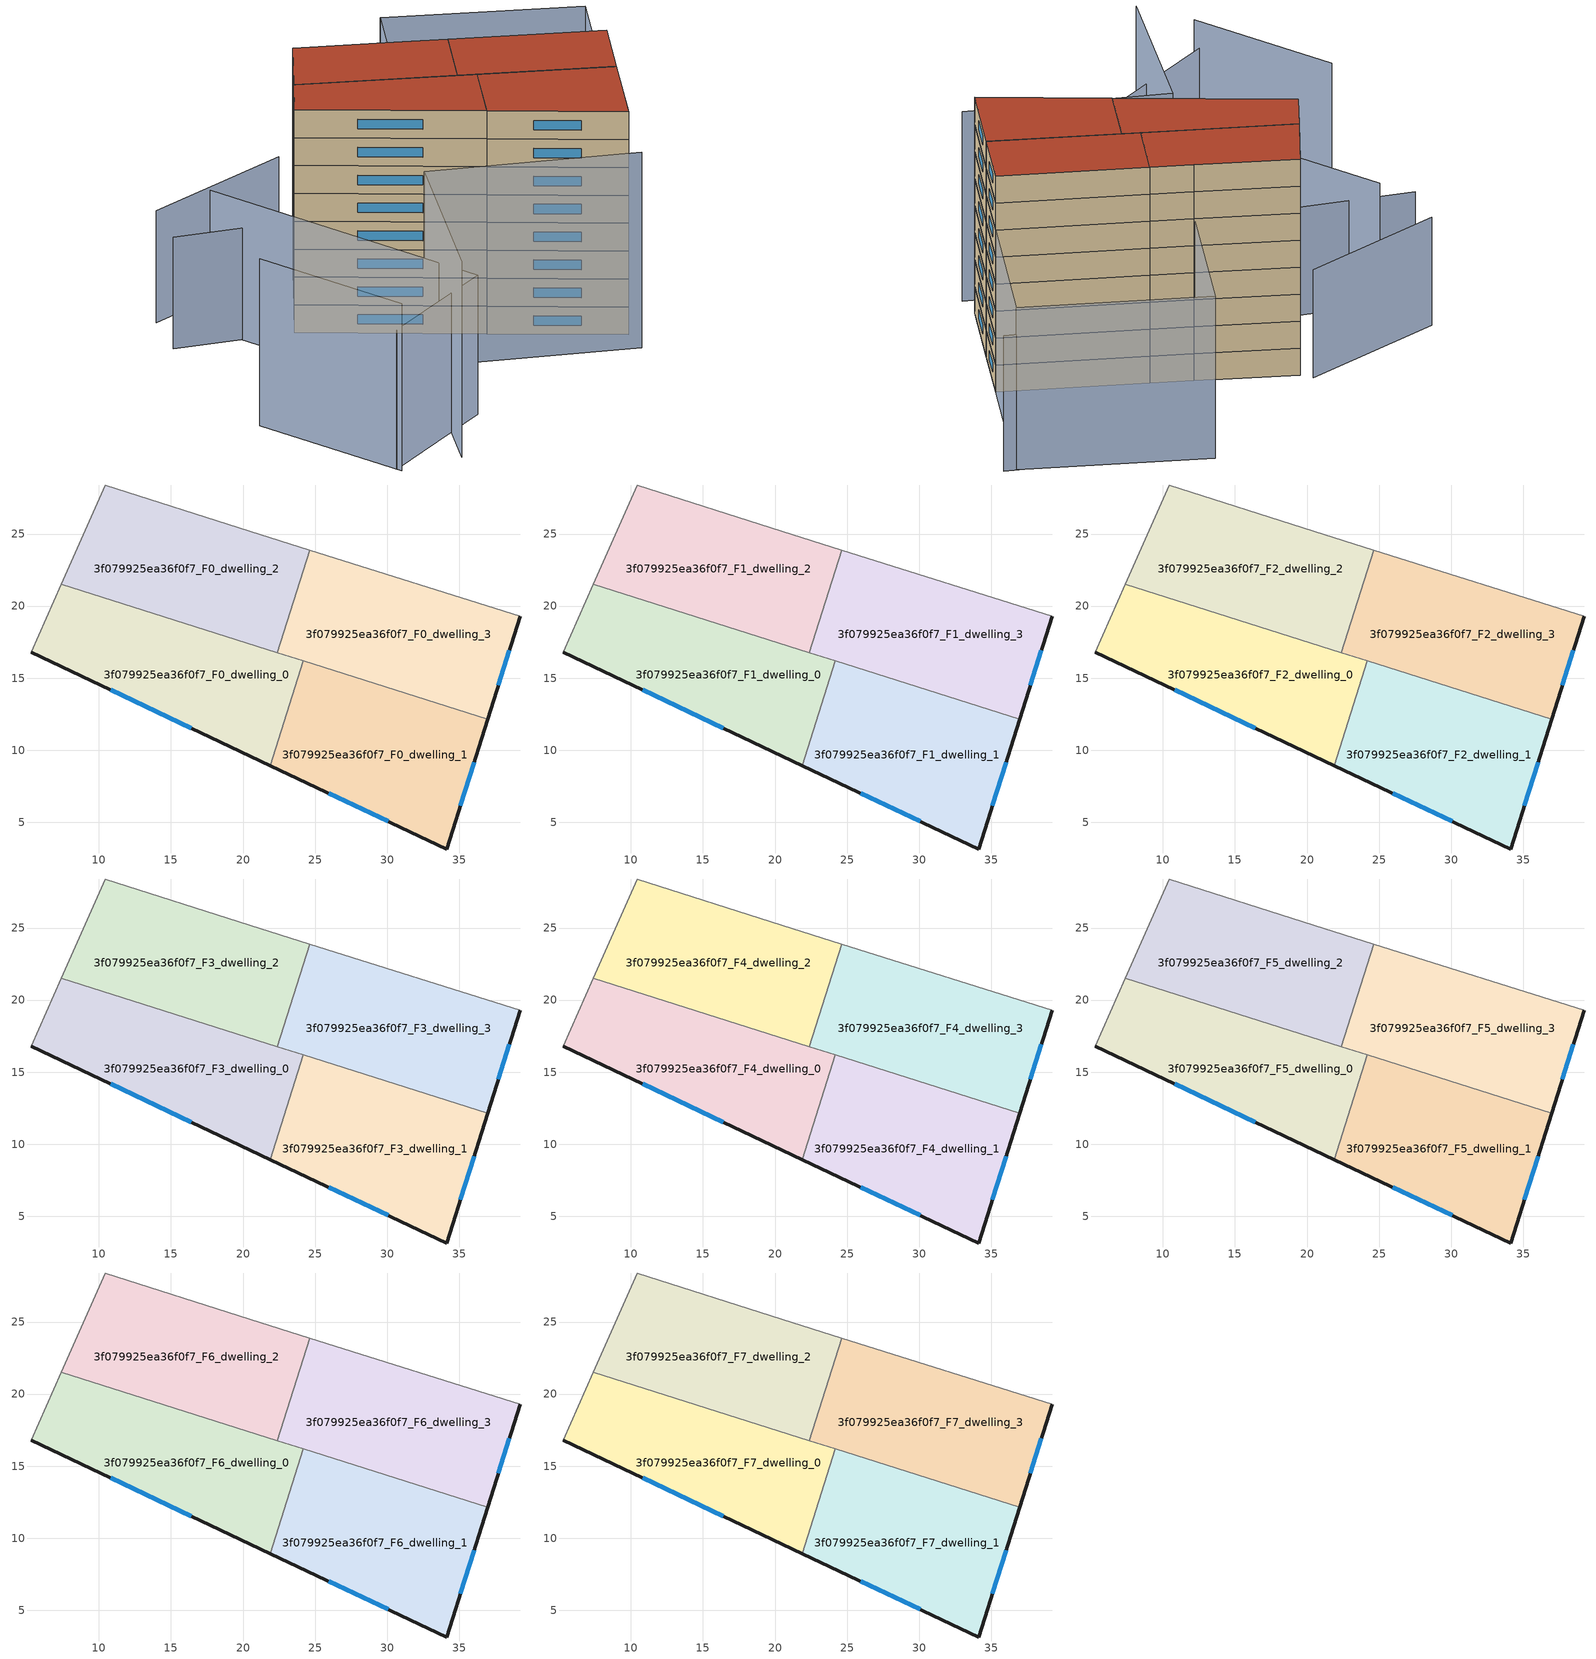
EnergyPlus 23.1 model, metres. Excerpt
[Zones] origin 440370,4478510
3f079925ea36f0f7_F0_dwelling_0
 floor ground (EU_floor_Construction): 24.19,16.2 21.89,8.93 5.31,16.78 7.39,21.51 z0
 wall outside (EU_wall_Construction): 5.31,16.78 21.89,8.93 z0:3
 wall adiabatic (EU_wall_Construction): 7.39,21.51 5.31,16.78 z0:3
 wall to 3f079925ea36f0f7_F0_dwelling_1 (EU_wall_Construction): 21.89,8.93 24.19,16.2 z0:3
 wall to 3f079925ea36f0f7_F0_dwelling_2 (EU_wall_Construction): 22.38,16.77 7.39,21.51 z0:3
 wall to 3f079925ea36f0f7_F0_dwelling_3 (EU_wall_Construction): 24.19,16.2 22.38,16.77 z0:3
 window (EU_Window_Construction): 10.81,14.18 16.4,11.53 z0.99:2.01
3f079925ea36f0f7_F0_dwelling_1
 floor ground (EU_floor_Construction): 36.98,12.15 34.13,3.14 21.89,8.93 24.19,16.2 z0
 wall outside (EU_wall_Construction): 21.89,8.93 34.13,3.14 36.98,12.15 z0:3
 wall to 3f079925ea36f0f7_F0_dwelling_3 (EU_wall_Construction): 36.98,12.15 24.19,16.2 z0:3
 window (EU_Window_Construction): 25.95,7.01 30.08,5.06 / 35.08,6.13 36.04,9.16 z0.99:2.01
3f079925ea36f0f7_F0_dwelling_2
 floor ground (EU_floor_Construction): 24.64,23.89 22.38,16.77 7.39,21.51 10.43,28.41 20.46,25.21 z0
 wall adiabatic (EU_wall_Construction): 24.64,23.89 20.46,25.21 10.43,28.41 7.39,21.51 z0:3
 wall to 3f079925ea36f0f7_F0_dwelling_3 (EU_wall_Construction): 22.38,16.77 24.64,23.89 z0:3
3f079925ea36f0f7_F0_dwelling_3
 floor ground (EU_floor_Construction): 39.23,19.29 36.98,12.15 22.38,16.77 24.64,23.89 z0
 wall outside (EU_wall_Construction): 36.98,12.15 39.23,19.29 z0:3
 wall adiabatic (EU_wall_Construction): 39.23,19.29 24.64,23.89 z0:3
 window (EU_Window_Construction): 37.73,14.52 38.48,16.93 z0.99:2.01
3f079925ea36f0f7_F1_dwelling_0
 floor to 3f079925ea36f0f7_F0_dwelling_0 (EU_floor_Construction): 24.19,16.2 21.89,8.93 5.31,16.78 7.39,21.51 z3
 wall outside (EU_wall_Construction): 5.31,16.78 21.89,8.93 z3:6
 wall adiabatic (EU_wall_Construction): 7.39,21.51 5.31,16.78 z3:6
 wall to 3f079925ea36f0f7_F1_dwelling_1 (EU_wall_Construction): 21.89,8.93 24.19,16.2 z3:6
 wall to 3f079925ea36f0f7_F1_dwelling_2 (EU_wall_Construction): 22.38,16.77 7.39,21.51 z3:6
 wall to 3f079925ea36f0f7_F1_dwelling_3 (EU_wall_Construction): 24.19,16.2 22.38,16.77 z3:6
 window (EU_Window_Construction): 10.81,14.18 16.4,11.53 z3.99:5.01
3f079925ea36f0f7_F1_dwelling_1
 floor to 3f079925ea36f0f7_F0_dwelling_1 (EU_floor_Construction): 36.98,12.15 34.13,3.14 21.89,8.93 24.19,16.2 z3
 wall outside (EU_wall_Construction): 21.89,8.93 34.13,3.14 36.98,12.15 z3:6
 wall to 3f079925ea36f0f7_F1_dwelling_3 (EU_wall_Construction): 36.98,12.15 24.19,16.2 z3:6
 window (EU_Window_Construction): 25.95,7.01 30.08,5.06 / 35.08,6.13 36.04,9.16 z3.99:5.01
3f079925ea36f0f7_F1_dwelling_2
 floor to 3f079925ea36f0f7_F0_dwelling_2 (EU_floor_Construction): 24.64,23.89 22.38,16.77 7.39,21.51 10.43,28.41 20.46,25.21 z3
 wall adiabatic (EU_wall_Construction): 24.64,23.89 20.46,25.21 10.43,28.41 7.39,21.51 z3:6
 wall to 3f079925ea36f0f7_F1_dwelling_3 (EU_wall_Construction): 22.38,16.77 24.64,23.89 z3:6
3f079925ea36f0f7_F1_dwelling_3
 floor to 3f079925ea36f0f7_F0_dwelling_3 (EU_floor_Construction): 39.23,19.29 36.98,12.15 22.38,16.77 24.64,23.89 z3
 wall outside (EU_wall_Construction): 36.98,12.15 39.23,19.29 z3:6
 wall adiabatic (EU_wall_Construction): 39.23,19.29 24.64,23.89 z3:6
 window (EU_Window_Construction): 37.73,14.52 38.48,16.93 z3.99:5.01
3f079925ea36f0f7_F2_dwelling_0
 floor to 3f079925ea36f0f7_F1_dwelling_0 (EU_floor_Construction): 24.19,16.2 21.89,8.93 5.31,16.78 7.39,21.51 z6
 wall outside (EU_wall_Construction): 5.31,16.78 21.89,8.93 z6:9
 wall adiabatic (EU_wall_Construction): 7.39,21.51 5.31,16.78 z6:9
 wall to 3f079925ea36f0f7_F2_dwelling_1 (EU_wall_Construction): 21.89,8.93 24.19,16.2 z6:9
 wall to 3f079925ea36f0f7_F2_dwelling_2 (EU_wall_Construction): 22.38,16.77 7.39,21.51 z6:9
 wall to 3f079925ea36f0f7_F2_dwelling_3 (EU_wall_Construction): 24.19,16.2 22.38,16.77 z6:9
 window (EU_Window_Construction): 10.81,14.18 16.4,11.53 z6.99:8.01
3f079925ea36f0f7_F2_dwelling_1
 floor to 3f079925ea36f0f7_F1_dwelling_1 (EU_floor_Construction): 36.98,12.15 34.13,3.14 21.89,8.93 24.19,16.2 z6
 wall outside (EU_wall_Construction): 21.89,8.93 34.13,3.14 36.98,12.15 z6:9
 wall to 3f079925ea36f0f7_F2_dwelling_3 (EU_wall_Construction): 36.98,12.15 24.19,16.2 z6:9
 window (EU_Window_Construction): 25.95,7.01 30.08,5.06 / 35.08,6.13 36.04,9.16 z6.99:8.01
3f079925ea36f0f7_F2_dwelling_2
 floor to 3f079925ea36f0f7_F1_dwelling_2 (EU_floor_Construction): 24.64,23.89 22.38,16.77 7.39,21.51 10.43,28.41 20.46,25.21 z6
 wall adiabatic (EU_wall_Construction): 24.64,23.89 20.46,25.21 10.43,28.41 7.39,21.51 z6:9
 wall to 3f079925ea36f0f7_F2_dwelling_3 (EU_wall_Construction): 22.38,16.77 24.64,23.89 z6:9
3f079925ea36f0f7_F2_dwelling_3
 floor to 3f079925ea36f0f7_F1_dwelling_3 (EU_floor_Construction): 39.23,19.29 36.98,12.15 22.38,16.77 24.64,23.89 z6
 wall outside (EU_wall_Construction): 36.98,12.15 39.23,19.29 z6:9
 wall adiabatic (EU_wall_Construction): 39.23,19.29 24.64,23.89 z6:9
 window (EU_Window_Construction): 37.73,14.52 38.48,16.93 z6.99:8.01
3f079925ea36f0f7_F3_dwelling_0
 floor to 3f079925ea36f0f7_F2_dwelling_0 (EU_floor_Construction): 24.19,16.2 21.89,8.93 5.31,16.78 7.39,21.51 z9
 wall outside (EU_wall_Construction): 5.31,16.78 21.89,8.93 z9:12
 wall adiabatic (EU_wall_Construction): 7.39,21.51 5.31,16.78 z9:12
 wall to 3f079925ea36f0f7_F3_dwelling_1 (EU_wall_Construction): 21.89,8.93 24.19,16.2 z9:12
 wall to 3f079925ea36f0f7_F3_dwelling_2 (EU_wall_Construction): 22.38,16.77 7.39,21.51 z9:12
 wall to 3f079925ea36f0f7_F3_dwelling_3 (EU_wall_Construction): 24.19,16.2 22.38,16.77 z9:12
 window (EU_Window_Construction): 10.81,14.18 16.4,11.53 z9.99:11.01
3f079925ea36f0f7_F3_dwelling_1
 floor to 3f079925ea36f0f7_F2_dwelling_1 (EU_floor_Construction): 36.98,12.15 34.13,3.14 21.89,8.93 24.19,16.2 z9
 wall outside (EU_wall_Construction): 21.89,8.93 34.13,3.14 36.98,12.15 z9:12
 wall to 3f079925ea36f0f7_F3_dwelling_3 (EU_wall_Construction): 36.98,12.15 24.19,16.2 z9:12
 window (EU_Window_Construction): 25.95,7.01 30.08,5.06 / 35.08,6.13 36.04,9.16 z9.99:11.01
3f079925ea36f0f7_F3_dwelling_2
 floor to 3f079925ea36f0f7_F2_dwelling_2 (EU_floor_Construction): 24.64,23.89 22.38,16.77 7.39,21.51 10.43,28.41 20.46,25.21 z9
 wall adiabatic (EU_wall_Construction): 24.64,23.89 20.46,25.21 10.43,28.41 7.39,21.51 z9:12
 wall to 3f079925ea36f0f7_F3_dwelling_3 (EU_wall_Construction): 22.38,16.77 24.64,23.89 z9:12
3f079925ea36f0f7_F3_dwelling_3
 floor to 3f079925ea36f0f7_F2_dwelling_3 (EU_floor_Construction): 39.23,19.29 36.98,12.15 22.38,16.77 24.64,23.89 z9
 wall outside (EU_wall_Construction): 36.98,12.15 39.23,19.29 z9:12
 wall adiabatic (EU_wall_Construction): 39.23,19.29 24.64,23.89 z9:12
 window (EU_Window_Construction): 37.73,14.52 38.48,16.93 z9.99:11.01
3f079925ea36f0f7_F4_dwelling_0
 floor to 3f079925ea36f0f7_F3_dwelling_0 (EU_floor_Construction): 24.19,16.2 21.89,8.93 5.31,16.78 7.39,21.51 z12
 wall outside (EU_wall_Construction): 5.31,16.78 21.89,8.93 z12:15
 wall adiabatic (EU_wall_Construction): 7.39,21.51 5.31,16.78 z12:15
 wall to 3f079925ea36f0f7_F4_dwelling_1 (EU_wall_Construction): 21.89,8.93 24.19,16.2 z12:15
 wall to 3f079925ea36f0f7_F4_dwelling_2 (EU_wall_Construction): 22.38,16.77 7.39,21.51 z12:15
 wall to 3f079925ea36f0f7_F4_dwelling_3 (EU_wall_Construction): 24.19,16.2 22.38,16.77 z12:15
 window (EU_Window_Construction): 10.81,14.18 16.4,11.53 z12.99:14.01
3f079925ea36f0f7_F4_dwelling_1
 floor to 3f079925ea36f0f7_F3_dwelling_1 (EU_floor_Construction): 36.98,12.15 34.13,3.14 21.89,8.93 24.19,16.2 z12
 wall outside (EU_wall_Construction): 21.89,8.93 34.13,3.14 36.98,12.15 z12:15
 wall to 3f079925ea36f0f7_F4_dwelling_3 (EU_wall_Construction): 36.98,12.15 24.19,16.2 z12:15
 window (EU_Window_Construction): 25.95,7.01 30.08,5.06 / 35.08,6.13 36.04,9.16 z12.99:14.01
3f079925ea36f0f7_F4_dwelling_2
 floor to 3f079925ea36f0f7_F3_dwelling_2 (EU_floor_Construction): 24.64,23.89 22.38,16.77 7.39,21.51 10.43,28.41 20.46,25.21 z12
 wall adiabatic (EU_wall_Construction): 24.64,23.89 20.46,25.21 10.43,28.41 7.39,21.51 z12:15
 wall to 3f079925ea36f0f7_F4_dwelling_3 (EU_wall_Construction): 22.38,16.77 24.64,23.89 z12:15
3f079925ea36f0f7_F4_dwelling_3
 floor to 3f079925ea36f0f7_F3_dwelling_3 (EU_floor_Construction): 39.23,19.29 36.98,12.15 22.38,16.77 24.64,23.89 z12
 wall outside (EU_wall_Construction): 36.98,12.15 39.23,19.29 z12:15
 wall adiabatic (EU_wall_Construction): 39.23,19.29 24.64,23.89 z12:15
 window (EU_Window_Construction): 37.73,14.52 38.48,16.93 z12.99:14.01
3f079925ea36f0f7_F5_dwelling_0
 floor to 3f079925ea36f0f7_F4_dwelling_0 (EU_floor_Construction): 24.19,16.2 21.89,8.93 5.31,16.78 7.39,21.51 z15
 wall outside (EU_wall_Construction): 5.31,16.78 21.89,8.93 z15:18
 wall adiabatic (EU_wall_Construction): 7.39,21.51 5.31,16.78 z15:18
 wall to 3f079925ea36f0f7_F5_dwelling_1 (EU_wall_Construction): 21.89,8.93 24.19,16.2 z15:18
 wall to 3f079925ea36f0f7_F5_dwelling_2 (EU_wall_Construction): 22.38,16.77 7.39,21.51 z15:18
 wall to 3f079925ea36f0f7_F5_dwelling_3 (EU_wall_Construction): 24.19,16.2 22.38,16.77 z15:18
 window (EU_Window_Construction): 10.81,14.18 16.4,11.53 z15.99:17.01
3f079925ea36f0f7_F5_dwelling_1
 floor to 3f079925ea36f0f7_F4_dwelling_1 (EU_floor_Construction): 36.98,12.15 34.13,3.14 21.89,8.93 24.19,16.2 z15
 wall outside (EU_wall_Construction): 21.89,8.93 34.13,3.14 36.98,12.15 z15:18
 wall to 3f079925ea36f0f7_F5_dwelling_3 (EU_wall_Construction): 36.98,12.15 24.19,16.2 z15:18
 window (EU_Window_Construction): 25.95,7.01 30.08,5.06 / 35.08,6.13 36.04,9.16 z15.99:17.01
3f079925ea36f0f7_F5_dwelling_2
 floor to 3f079925ea36f0f7_F4_dwelling_2 (EU_floor_Construction): 24.64,23.89 22.38,16.77 7.39,21.51 10.43,28.41 20.46,25.21 z15
 wall adiabatic (EU_wall_Construction): 24.64,23.89 20.46,25.21 10.43,28.41 7.39,21.51 z15:18
 wall to 3f079925ea36f0f7_F5_dwelling_3 (EU_wall_Construction): 22.38,16.77 24.64,23.89 z15:18
3f079925ea36f0f7_F5_dwelling_3
 floor to 3f079925ea36f0f7_F4_dwelling_3 (EU_floor_Construction): 39.23,19.29 36.98,12.15 22.38,16.77 24.64,23.89 z15
 wall outside (EU_wall_Construction): 36.98,12.15 39.23,19.29 z15:18
 wall adiabatic (EU_wall_Construction): 39.23,19.29 24.64,23.89 z15:18
 window (EU_Window_Construction): 37.73,14.52 38.48,16.93 z15.99:17.01
3f079925ea36f0f7_F6_dwelling_0
 floor to 3f079925ea36f0f7_F5_dwelling_0 (EU_floor_Construction): 24.19,16.2 21.89,8.93 5.31,16.78 7.39,21.51 z18
 wall outside (EU_wall_Construction): 5.31,16.78 21.89,8.93 z18:21
 wall adiabatic (EU_wall_Construction): 7.39,21.51 5.31,16.78 z18:21
 wall to 3f079925ea36f0f7_F6_dwelling_1 (EU_wall_Construction): 21.89,8.93 24.19,16.2 z18:21
 wall to 3f079925ea36f0f7_F6_dwelling_2 (EU_wall_Construction): 22.38,16.77 7.39,21.51 z18:21
 wall to 3f079925ea36f0f7_F6_dwelling_3 (EU_wall_Construction): 24.19,16.2 22.38,16.77 z18:21
 window (EU_Window_Construction): 10.81,14.18 16.4,11.53 z18.99:20.01
3f079925ea36f0f7_F6_dwelling_1
 floor to 3f079925ea36f0f7_F5_dwelling_1 (EU_floor_Construction): 36.98,12.15 34.13,3.14 21.89,8.93 24.19,16.2 z18
 wall outside (EU_wall_Construction): 21.89,8.93 34.13,3.14 36.98,12.15 z18:21
 wall to 3f079925ea36f0f7_F6_dwelling_3 (EU_wall_Construction): 36.98,12.15 24.19,16.2 z18:21
 window (EU_Window_Construction): 25.95,7.01 30.08,5.06 / 35.08,6.13 36.04,9.16 z18.99:20.01
3f079925ea36f0f7_F6_dwelling_2
 floor to 3f079925ea36f0f7_F5_dwelling_2 (EU_floor_Construction): 24.64,23.89 22.38,16.77 7.39,21.51 10.43,28.41 20.46,25.21 z18
 wall adiabatic (EU_wall_Construction): 24.64,23.89 20.46,25.21 10.43,28.41 7.39,21.51 z18:21
 wall to 3f079925ea36f0f7_F6_dwelling_3 (EU_wall_Construction): 22.38,16.77 24.64,23.89 z18:21
3f079925ea36f0f7_F6_dwelling_3
 floor to 3f079925ea36f0f7_F5_dwelling_3 (EU_floor_Construction): 39.23,19.29 36.98,12.15 22.38,16.77 24.64,23.89 z18
 wall outside (EU_wall_Construction): 36.98,12.15 39.23,19.29 z18:21
 wall adiabatic (EU_wall_Construction): 39.23,19.29 24.64,23.89 z18:21
 window (EU_Window_Construction): 37.73,14.52 38.48,16.93 z18.99:20.01
3f079925ea36f0f7_F7_dwelling_0
 floor to 3f079925ea36f0f7_F6_dwelling_0 (EU_floor_Construction): 24.19,16.2 21.89,8.93 5.31,16.78 7.39,21.51 z21
 wall outside (EU_wall_Construction): 5.31,16.78 21.89,8.93 z21:24
 wall adiabatic (EU_wall_Construction): 7.39,21.51 5.31,16.78 z21:24
 wall to 3f079925ea36f0f7_F7_dwelling_1 (EU_wall_Construction): 21.89,8.93 24.19,16.2 z21:24
 wall to 3f079925ea36f0f7_F7_dwelling_2 (EU_wall_Construction): 22.38,16.77 7.39,21.51 z21:24
 wall to 3f079925ea36f0f7_F7_dwelling_3 (EU_wall_Construction): 24.19,16.2 22.38,16.77 z21:24
 window (EU_Window_Construction): 10.81,14.18 16.4,11.53 z21.99:23.01
 roof outside (EU_roof_Construction): 21.89,8.93 24.19,16.2 7.39,21.51 5.31,16.78 z24
3f079925ea36f0f7_F7_dwelling_1
 floor to 3f079925ea36f0f7_F6_dwelling_1 (EU_floor_Construction): 36.98,12.15 34.13,3.14 21.89,8.93 24.19,16.2 z21
 wall outside (EU_wall_Construction): 21.89,8.93 34.13,3.14 36.98,12.15 z21:24
 wall to 3f079925ea36f0f7_F7_dwelling_3 (EU_wall_Construction): 36.98,12.15 24.19,16.2 z21:24
 window (EU_Window_Construction): 25.95,7.01 30.08,5.06 / 35.08,6.13 36.04,9.16 z21.99:23.01
 roof outside (EU_roof_Construction): 34.13,3.14 36.98,12.15 24.19,16.2 21.89,8.93 z24
3f079925ea36f0f7_F7_dwelling_2
 floor to 3f079925ea36f0f7_F6_dwelling_2 (EU_floor_Construction): 24.64,23.89 22.38,16.77 7.39,21.51 10.43,28.41 20.46,25.21 z21
 wall adiabatic (EU_wall_Construction): 24.64,23.89 20.46,25.21 10.43,28.41 7.39,21.51 z21:24
 wall to 3f079925ea36f0f7_F7_dwelling_3 (EU_wall_Construction): 22.38,16.77 24.64,23.89 z21:24
 roof outside (EU_roof_Construction): 22.38,16.77 24.64,23.89 20.46,25.21 10.43,28.41 7.39,21.51 z24
3f079925ea36f0f7_F7_dwelling_3
 floor to 3f079925ea36f0f7_F6_dwelling_3 (EU_floor_Construction): 39.23,19.29 36.98,12.15 22.38,16.77 24.64,23.89 z21
 wall outside (EU_wall_Construction): 36.98,12.15 39.23,19.29 z21:24
 wall adiabatic (EU_wall_Construction): 39.23,19.29 24.64,23.89 z21:24
 window (EU_Window_Construction): 37.73,14.52 38.48,16.93 z21.99:23.01
 roof outside (EU_roof_Construction): 36.98,12.15 39.23,19.29 24.64,23.89 22.38,16.77 z24
shading: 9.21,-13.16 13.66,5.22 / 13.66,5.22 34.19,0.25 z0:21; -5.65,0.66 2.84,-13.41 / 44.22,35.16 39.24,19.29 / 39.24,19.29 20.42,25.2 / 20.42,25.2 25.4,41.07 / 25.4,41.07 44.22,35.16 z0:18; 45.47,34.87 24.95,39.66 / -1.73,20.7 14.27,-5.81 / 14.27,-5.81 2.52,-12.89 z0:15; 21.88,14.36 -6.56,18.51 / 9.49,29.51 -5.77,24.16 z0:12
[Building]
EU S2 Campaign: North Axis=0; Terrain=City; Solar Distribution=FullExterior
[Site:Location]
Madrid: Latitude=40.5; Longitude=-3.5; Time Zone=1; Elevation=609
[SizingPeriod:WeatherFileDays]
AnnualSizingPeriod: Begin Month=1; Begin Day of Month=1; End Month=12; End Day of Month=31; Day of Week for Start Day=Monday; Use Weather File Daylight Saving Period=No; Use Weather File Rain and Snow Indicators=No
[MATERIAL]
EU_InternalMass_Material: Roughness=MediumRough; Thickness=0.1; Conductivity=1; Density=1800; Specific Heat=900; Thermal Absorptance=0.9; Solar Absorptance=0.7; Visible Absorptance=0.7
[MATERIAL:NOMASS] Roughness=MediumRough; Thermal Absorptance=0.9; Solar Absorptance=0.7; Visible Absorptance=0.7
Name | Thermal Resistance
EU_wall_NoMass | 0.609216
EU_roof_NoMass | 0.513268
EU_floor_NoMass | 0.568163
[WINDOWMATERIAL:SIMPLEGLAZINGSYSTEM]
EU_Window_SimpleGlazing: UFactor=5.50606; Solar Heat Gain Coefficient=0.85; Visible Transmittance=0.85
[CONSTRUCTION]
EU_wall_Construction: EU_wall_NoMass
EU_roof_Construction: EU_roof_NoMass
EU_floor_Construction: EU_floor_NoMass
EU_InternalMass_Construction: EU_InternalMass_Material
EU_Window_Construction: EU_Window_SimpleGlazing
[ZONE] Type=1; Multiplier=1; Ceiling Height=autocalculate; Floor Area=autocalculate; Part of Total Floor Area=Yes
Name | Volume
3f079925ea36f0f7_F0_dwelling_0; 3f079925ea36f0f7_F1_dwelling_0; 3f079925ea36f0f7_F2_dwelling_0; 3f079925ea36f0f7_F3_dwelling_0; 3f079925ea36f0f7_F4_dwelling_0; 3f079925ea36f0f7_F5_dwelling_0; 3f079925ea36f0f7_F6_dwelling_0; 3f079925ea36f0f7_F7_dwelling_0 | 343.477
3f079925ea36f0f7_F0_dwelling_1; 3f079925ea36f0f7_F1_dwelling_1; 3f079925ea36f0f7_F2_dwelling_1; 3f079925ea36f0f7_F3_dwelling_1; 3f079925ea36f0f7_F4_dwelling_1; 3f079925ea36f0f7_F5_dwelling_1; 3f079925ea36f0f7_F6_dwelling_1; 3f079925ea36f0f7_F7_dwelling_1 | 343.486
3f079925ea36f0f7_F0_dwelling_2 | 343.452
3f079925ea36f0f7_F1_dwelling_2; 3f079925ea36f0f7_F2_dwelling_2; 3f079925ea36f0f7_F3_dwelling_2; 3f079925ea36f0f7_F4_dwelling_2; 3f079925ea36f0f7_F5_dwelling_2; 3f079925ea36f0f7_F6_dwelling_2; 3f079925ea36f0f7_F7_dwelling_2 | 343.453
3f079925ea36f0f7_F0_dwelling_3; 3f079925ea36f0f7_F1_dwelling_3; 3f079925ea36f0f7_F2_dwelling_3; 3f079925ea36f0f7_F3_dwelling_3; 3f079925ea36f0f7_F4_dwelling_3; 3f079925ea36f0f7_F5_dwelling_3; 3f079925ea36f0f7_F6_dwelling_3; 3f079925ea36f0f7_F7_dwelling_3 | 343.447
[INTERNALMASS] Construction=EU_InternalMass_Construction
Name | Zone or ZoneList | Surface Area
3f079925ea36f0f7_F0_dwelling_0_EU_InternalMass | 3f079925ea36f0f7_F0_dwelling_0 | 114.492
3f079925ea36f0f7_F0_dwelling_1_EU_InternalMass | 3f079925ea36f0f7_F0_dwelling_1 | 114.494
3f079925ea36f0f7_F0_dwelling_2_EU_InternalMass | 3f079925ea36f0f7_F0_dwelling_2 | 114.483
3f079925ea36f0f7_F0_dwelling_3_EU_InternalMass | 3f079925ea36f0f7_F0_dwelling_3 | 114.481
3f079925ea36f0f7_F1_dwelling_0_EU_InternalMass | 3f079925ea36f0f7_F1_dwelling_0 | 114.492
3f079925ea36f0f7_F1_dwelling_1_EU_InternalMass | 3f079925ea36f0f7_F1_dwelling_1 | 114.494
3f079925ea36f0f7_F1_dwelling_2_EU_InternalMass | 3f079925ea36f0f7_F1_dwelling_2 | 114.483
3f079925ea36f0f7_F1_dwelling_3_EU_InternalMass | 3f079925ea36f0f7_F1_dwelling_3 | 114.481
3f079925ea36f0f7_F2_dwelling_0_EU_InternalMass | 3f079925ea36f0f7_F2_dwelling_0 | 114.492
3f079925ea36f0f7_F2_dwelling_1_EU_InternalMass | 3f079925ea36f0f7_F2_dwelling_1 | 114.494
3f079925ea36f0f7_F2_dwelling_2_EU_InternalMass | 3f079925ea36f0f7_F2_dwelling_2 | 114.483
3f079925ea36f0f7_F2_dwelling_3_EU_InternalMass | 3f079925ea36f0f7_F2_dwelling_3 | 114.481
3f079925ea36f0f7_F3_dwelling_0_EU_InternalMass | 3f079925ea36f0f7_F3_dwelling_0 | 114.492
3f079925ea36f0f7_F3_dwelling_1_EU_InternalMass | 3f079925ea36f0f7_F3_dwelling_1 | 114.494
3f079925ea36f0f7_F3_dwelling_2_EU_InternalMass | 3f079925ea36f0f7_F3_dwelling_2 | 114.483
3f079925ea36f0f7_F3_dwelling_3_EU_InternalMass | 3f079925ea36f0f7_F3_dwelling_3 | 114.481
3f079925ea36f0f7_F4_dwelling_0_EU_InternalMass | 3f079925ea36f0f7_F4_dwelling_0 | 114.492
3f079925ea36f0f7_F4_dwelling_1_EU_InternalMass | 3f079925ea36f0f7_F4_dwelling_1 | 114.494
3f079925ea36f0f7_F4_dwelling_2_EU_InternalMass | 3f079925ea36f0f7_F4_dwelling_2 | 114.483
3f079925ea36f0f7_F4_dwelling_3_EU_InternalMass | 3f079925ea36f0f7_F4_dwelling_3 | 114.481
3f079925ea36f0f7_F5_dwelling_0_EU_InternalMass | 3f079925ea36f0f7_F5_dwelling_0 | 114.492
3f079925ea36f0f7_F5_dwelling_1_EU_InternalMass | 3f079925ea36f0f7_F5_dwelling_1 | 114.494
3f079925ea36f0f7_F5_dwelling_2_EU_InternalMass | 3f079925ea36f0f7_F5_dwelling_2 | 114.483
3f079925ea36f0f7_F5_dwelling_3_EU_InternalMass | 3f079925ea36f0f7_F5_dwelling_3 | 114.481
3f079925ea36f0f7_F6_dwelling_0_EU_InternalMass | 3f079925ea36f0f7_F6_dwelling_0 | 114.492
3f079925ea36f0f7_F6_dwelling_1_EU_InternalMass | 3f079925ea36f0f7_F6_dwelling_1 | 114.494
3f079925ea36f0f7_F6_dwelling_2_EU_InternalMass | 3f079925ea36f0f7_F6_dwelling_2 | 114.483
3f079925ea36f0f7_F6_dwelling_3_EU_InternalMass | 3f079925ea36f0f7_F6_dwelling_3 | 114.481
3f079925ea36f0f7_F7_dwelling_0_EU_InternalMass | 3f079925ea36f0f7_F7_dwelling_0 | 114.492
3f079925ea36f0f7_F7_dwelling_1_EU_InternalMass | 3f079925ea36f0f7_F7_dwelling_1 | 114.494
3f079925ea36f0f7_F7_dwelling_2_EU_InternalMass | 3f079925ea36f0f7_F7_dwelling_2 | 114.483
3f079925ea36f0f7_F7_dwelling_3_EU_InternalMass | 3f079925ea36f0f7_F7_dwelling_3 | 114.481
[OTHEREQUIPMENT] Fuel Type=Electricity; Design Level Calculation Method=Watts/Area; Power per Zone Floor Area=1; Fraction Latent=0; Fraction Radiant=0; Fraction Lost=0; Carbon Dioxide Generation Rate=0; EndUse Subcategory=EU_Step8_InternalGains
Name | Zone or ZoneList or Space or SpaceList | Schedule
EU_Step8_InternalGain_3f079925ea36f0f7_F0_dwelling_0_f000 | 3f079925ea36f0f7_F0_dwelling_0 | EU_Step8_GainSchedule_3f079925ea36f0f7_F0_dwelling_0_f000
EU_Step8_InternalGain_3f079925ea36f0f7_F0_dwelling_1_f000 | 3f079925ea36f0f7_F0_dwelling_1 | EU_Step8_GainSchedule_3f079925ea36f0f7_F0_dwelling_1_f000
EU_Step8_InternalGain_3f079925ea36f0f7_F0_dwelling_2_f000 | 3f079925ea36f0f7_F0_dwelling_2 | EU_Step8_GainSchedule_3f079925ea36f0f7_F0_dwelling_2_f000
EU_Step8_InternalGain_3f079925ea36f0f7_F0_dwelling_3_f000 | 3f079925ea36f0f7_F0_dwelling_3 | EU_Step8_GainSchedule_3f079925ea36f0f7_F0_dwelling_3_f000
EU_Step8_InternalGain_3f079925ea36f0f7_F1_dwelling_0_f000 | 3f079925ea36f0f7_F1_dwelling_0 | EU_Step8_GainSchedule_3f079925ea36f0f7_F1_dwelling_0_f000
EU_Step8_InternalGain_3f079925ea36f0f7_F1_dwelling_1_f000 | 3f079925ea36f0f7_F1_dwelling_1 | EU_Step8_GainSchedule_3f079925ea36f0f7_F1_dwelling_1_f000
EU_Step8_InternalGain_3f079925ea36f0f7_F1_dwelling_2_f000 | 3f079925ea36f0f7_F1_dwelling_2 | EU_Step8_GainSchedule_3f079925ea36f0f7_F1_dwelling_2_f000
EU_Step8_InternalGain_3f079925ea36f0f7_F1_dwelling_3_f000 | 3f079925ea36f0f7_F1_dwelling_3 | EU_Step8_GainSchedule_3f079925ea36f0f7_F1_dwelling_3_f000
EU_Step8_InternalGain_3f079925ea36f0f7_F2_dwelling_0_f000 | 3f079925ea36f0f7_F2_dwelling_0 | EU_Step8_GainSchedule_3f079925ea36f0f7_F2_dwelling_0_f000
EU_Step8_InternalGain_3f079925ea36f0f7_F2_dwelling_1_f000 | 3f079925ea36f0f7_F2_dwelling_1 | EU_Step8_GainSchedule_3f079925ea36f0f7_F2_dwelling_1_f000
EU_Step8_InternalGain_3f079925ea36f0f7_F2_dwelling_2_f000 | 3f079925ea36f0f7_F2_dwelling_2 | EU_Step8_GainSchedule_3f079925ea36f0f7_F2_dwelling_2_f000
EU_Step8_InternalGain_3f079925ea36f0f7_F2_dwelling_3_f000 | 3f079925ea36f0f7_F2_dwelling_3 | EU_Step8_GainSchedule_3f079925ea36f0f7_F2_dwelling_3_f000
EU_Step8_InternalGain_3f079925ea36f0f7_F3_dwelling_0_f000 | 3f079925ea36f0f7_F3_dwelling_0 | EU_Step8_GainSchedule_3f079925ea36f0f7_F3_dwelling_0_f000
EU_Step8_InternalGain_3f079925ea36f0f7_F3_dwelling_1_f000 | 3f079925ea36f0f7_F3_dwelling_1 | EU_Step8_GainSchedule_3f079925ea36f0f7_F3_dwelling_1_f000
EU_Step8_InternalGain_3f079925ea36f0f7_F3_dwelling_2_f000 | 3f079925ea36f0f7_F3_dwelling_2 | EU_Step8_GainSchedule_3f079925ea36f0f7_F3_dwelling_2_f000
EU_Step8_InternalGain_3f079925ea36f0f7_F3_dwelling_3_f000 | 3f079925ea36f0f7_F3_dwelling_3 | EU_Step8_GainSchedule_3f079925ea36f0f7_F3_dwelling_3_f000
EU_Step8_InternalGain_3f079925ea36f0f7_F4_dwelling_0_f000 | 3f079925ea36f0f7_F4_dwelling_0 | EU_Step8_GainSchedule_3f079925ea36f0f7_F4_dwelling_0_f000
EU_Step8_InternalGain_3f079925ea36f0f7_F4_dwelling_1_f000 | 3f079925ea36f0f7_F4_dwelling_1 | EU_Step8_GainSchedule_3f079925ea36f0f7_F4_dwelling_1_f000
EU_Step8_InternalGain_3f079925ea36f0f7_F4_dwelling_2_f000 | 3f079925ea36f0f7_F4_dwelling_2 | EU_Step8_GainSchedule_3f079925ea36f0f7_F4_dwelling_2_f000
EU_Step8_InternalGain_3f079925ea36f0f7_F4_dwelling_3_f000 | 3f079925ea36f0f7_F4_dwelling_3 | EU_Step8_GainSchedule_3f079925ea36f0f7_F4_dwelling_3_f000
EU_Step8_InternalGain_3f079925ea36f0f7_F5_dwelling_0_f000 | 3f079925ea36f0f7_F5_dwelling_0 | EU_Step8_GainSchedule_3f079925ea36f0f7_F5_dwelling_0_f000
EU_Step8_InternalGain_3f079925ea36f0f7_F5_dwelling_1_f000 | 3f079925ea36f0f7_F5_dwelling_1 | EU_Step8_GainSchedule_3f079925ea36f0f7_F5_dwelling_1_f000
EU_Step8_InternalGain_3f079925ea36f0f7_F5_dwelling_2_f000 | 3f079925ea36f0f7_F5_dwelling_2 | EU_Step8_GainSchedule_3f079925ea36f0f7_F5_dwelling_2_f000
EU_Step8_InternalGain_3f079925ea36f0f7_F5_dwelling_3_f000 | 3f079925ea36f0f7_F5_dwelling_3 | EU_Step8_GainSchedule_3f079925ea36f0f7_F5_dwelling_3_f000
EU_Step8_InternalGain_3f079925ea36f0f7_F6_dwelling_0_f000 | 3f079925ea36f0f7_F6_dwelling_0 | EU_Step8_GainSchedule_3f079925ea36f0f7_F6_dwelling_0_f000
EU_Step8_InternalGain_3f079925ea36f0f7_F6_dwelling_1_f000 | 3f079925ea36f0f7_F6_dwelling_1 | EU_Step8_GainSchedule_3f079925ea36f0f7_F6_dwelling_1_f000
EU_Step8_InternalGain_3f079925ea36f0f7_F6_dwelling_2_f000 | 3f079925ea36f0f7_F6_dwelling_2 | EU_Step8_GainSchedule_3f079925ea36f0f7_F6_dwelling_2_f000
EU_Step8_InternalGain_3f079925ea36f0f7_F6_dwelling_3_f000 | 3f079925ea36f0f7_F6_dwelling_3 | EU_Step8_GainSchedule_3f079925ea36f0f7_F6_dwelling_3_f000
EU_Step8_InternalGain_3f079925ea36f0f7_F7_dwelling_0_f000 | 3f079925ea36f0f7_F7_dwelling_0 | EU_Step8_GainSchedule_3f079925ea36f0f7_F7_dwelling_0_f000
EU_Step8_InternalGain_3f079925ea36f0f7_F7_dwelling_1_f000 | 3f079925ea36f0f7_F7_dwelling_1 | EU_Step8_GainSchedule_3f079925ea36f0f7_F7_dwelling_1_f000
EU_Step8_InternalGain_3f079925ea36f0f7_F7_dwelling_2_f000 | 3f079925ea36f0f7_F7_dwelling_2 | EU_Step8_GainSchedule_3f079925ea36f0f7_F7_dwelling_2_f000
EU_Step8_InternalGain_3f079925ea36f0f7_F7_dwelling_3_f000 | 3f079925ea36f0f7_F7_dwelling_3 | EU_Step8_GainSchedule_3f079925ea36f0f7_F7_dwelling_3_f000
[ZONEVENTILATION:DESIGNFLOWRATE] Schedule=EU_AlwaysOn; Design Flow Rate Calculation Method=AirChanges/Hour; Air Changes per Hour=0.752966; Ventilation Type=Natural; Fan Pressure Rise=0; Fan Total Efficiency=1; Constant Term Coefficient=1; Temperature Term Coefficient=0; Velocity Term Coefficient=0; Velocity Squared Term Coefficient=0; Minimum Indoor Temperature=-100; Maximum Indoor Temperature=100; Delta Temperature=-100; Minimum Outdoor Temperature=-100; Maximum Outdoor Temperature=100; Maximum Wind Speed=40
Name | Zone or ZoneList or Space or SpaceList
EU_ConstantAir_3f079925ea36f0f7_F0_dwelling_0 | 3f079925ea36f0f7_F0_dwelling_0
EU_ConstantAir_3f079925ea36f0f7_F0_dwelling_1 | 3f079925ea36f0f7_F0_dwelling_1
EU_ConstantAir_3f079925ea36f0f7_F0_dwelling_2 | 3f079925ea36f0f7_F0_dwelling_2
EU_ConstantAir_3f079925ea36f0f7_F0_dwelling_3 | 3f079925ea36f0f7_F0_dwelling_3
EU_ConstantAir_3f079925ea36f0f7_F1_dwelling_0 | 3f079925ea36f0f7_F1_dwelling_0
EU_ConstantAir_3f079925ea36f0f7_F1_dwelling_1 | 3f079925ea36f0f7_F1_dwelling_1
EU_ConstantAir_3f079925ea36f0f7_F1_dwelling_2 | 3f079925ea36f0f7_F1_dwelling_2
EU_ConstantAir_3f079925ea36f0f7_F1_dwelling_3 | 3f079925ea36f0f7_F1_dwelling_3
EU_ConstantAir_3f079925ea36f0f7_F2_dwelling_0 | 3f079925ea36f0f7_F2_dwelling_0
EU_ConstantAir_3f079925ea36f0f7_F2_dwelling_1 | 3f079925ea36f0f7_F2_dwelling_1
EU_ConstantAir_3f079925ea36f0f7_F2_dwelling_2 | 3f079925ea36f0f7_F2_dwelling_2
EU_ConstantAir_3f079925ea36f0f7_F2_dwelling_3 | 3f079925ea36f0f7_F2_dwelling_3
EU_ConstantAir_3f079925ea36f0f7_F3_dwelling_0 | 3f079925ea36f0f7_F3_dwelling_0
EU_ConstantAir_3f079925ea36f0f7_F3_dwelling_1 | 3f079925ea36f0f7_F3_dwelling_1
EU_ConstantAir_3f079925ea36f0f7_F3_dwelling_2 | 3f079925ea36f0f7_F3_dwelling_2
EU_ConstantAir_3f079925ea36f0f7_F3_dwelling_3 | 3f079925ea36f0f7_F3_dwelling_3
EU_ConstantAir_3f079925ea36f0f7_F4_dwelling_0 | 3f079925ea36f0f7_F4_dwelling_0
EU_ConstantAir_3f079925ea36f0f7_F4_dwelling_1 | 3f079925ea36f0f7_F4_dwelling_1
EU_ConstantAir_3f079925ea36f0f7_F4_dwelling_2 | 3f079925ea36f0f7_F4_dwelling_2
EU_ConstantAir_3f079925ea36f0f7_F4_dwelling_3 | 3f079925ea36f0f7_F4_dwelling_3
EU_ConstantAir_3f079925ea36f0f7_F5_dwelling_0 | 3f079925ea36f0f7_F5_dwelling_0
EU_ConstantAir_3f079925ea36f0f7_F5_dwelling_1 | 3f079925ea36f0f7_F5_dwelling_1
EU_ConstantAir_3f079925ea36f0f7_F5_dwelling_2 | 3f079925ea36f0f7_F5_dwelling_2
EU_ConstantAir_3f079925ea36f0f7_F5_dwelling_3 | 3f079925ea36f0f7_F5_dwelling_3
EU_ConstantAir_3f079925ea36f0f7_F6_dwelling_0 | 3f079925ea36f0f7_F6_dwelling_0
EU_ConstantAir_3f079925ea36f0f7_F6_dwelling_1 | 3f079925ea36f0f7_F6_dwelling_1
EU_ConstantAir_3f079925ea36f0f7_F6_dwelling_2 | 3f079925ea36f0f7_F6_dwelling_2
EU_ConstantAir_3f079925ea36f0f7_F6_dwelling_3 | 3f079925ea36f0f7_F6_dwelling_3
EU_ConstantAir_3f079925ea36f0f7_F7_dwelling_0 | 3f079925ea36f0f7_F7_dwelling_0
EU_ConstantAir_3f079925ea36f0f7_F7_dwelling_1 | 3f079925ea36f0f7_F7_dwelling_1
EU_ConstantAir_3f079925ea36f0f7_F7_dwelling_2 | 3f079925ea36f0f7_F7_dwelling_2
EU_ConstantAir_3f079925ea36f0f7_F7_dwelling_3 | 3f079925ea36f0f7_F7_dwelling_3
[HVACTEMPLATE:THERMOSTAT] Constant Heating Setpoint=20; Constant Cooling Setpoint=50
EU_HeatOnly_3f079925ea36f0f7_F0_dwelling_0; EU_HeatOnly_3f079925ea36f0f7_F0_dwelling_1; EU_HeatOnly_3f079925ea36f0f7_F0_dwelling_2; EU_HeatOnly_3f079925ea36f0f7_F0_dwelling_3; EU_HeatOnly_3f079925ea36f0f7_F1_dwelling_0; EU_HeatOnly_3f079925ea36f0f7_F1_dwelling_1; EU_HeatOnly_3f079925ea36f0f7_F1_dwelling_2; EU_HeatOnly_3f079925ea36f0f7_F1_dwelling_3; EU_HeatOnly_3f079925ea36f0f7_F2_dwelling_0; EU_HeatOnly_3f079925ea36f0f7_F2_dwelling_1; EU_HeatOnly_3f079925ea36f0f7_F2_dwelling_2; EU_HeatOnly_3f079925ea36f0f7_F2_dwelling_3; EU_HeatOnly_3f079925ea36f0f7_F3_dwelling_0; EU_HeatOnly_3f079925ea36f0f7_F3_dwelling_1; EU_HeatOnly_3f079925ea36f0f7_F3_dwelling_2; EU_HeatOnly_3f079925ea36f0f7_F3_dwelling_3; EU_HeatOnly_3f079925ea36f0f7_F4_dwelling_0; EU_HeatOnly_3f079925ea36f0f7_F4_dwelling_1; EU_HeatOnly_3f079925ea36f0f7_F4_dwelling_2; EU_HeatOnly_3f079925ea36f0f7_F4_dwelling_3; EU_HeatOnly_3f079925ea36f0f7_F5_dwelling_0; EU_HeatOnly_3f079925ea36f0f7_F5_dwelling_1; EU_HeatOnly_3f079925ea36f0f7_F5_dwelling_2; EU_HeatOnly_3f079925ea36f0f7_F5_dwelling_3; EU_HeatOnly_3f079925ea36f0f7_F6_dwelling_0; EU_HeatOnly_3f079925ea36f0f7_F6_dwelling_1; EU_HeatOnly_3f079925ea36f0f7_F6_dwelling_2; EU_HeatOnly_3f079925ea36f0f7_F6_dwelling_3; EU_HeatOnly_3f079925ea36f0f7_F7_dwelling_0; EU_HeatOnly_3f079925ea36f0f7_F7_dwelling_1; EU_HeatOnly_3f079925ea36f0f7_F7_dwelling_2; EU_HeatOnly_3f079925ea36f0f7_F7_dwelling_3
[HVACTEMPLATE:ZONE:IDEALLOADSAIRSYSTEM] System Availability Schedule=EU_AlwaysOn; Maximum Heating Supply Air Temperature=50; Minimum Cooling Supply Air Temperature=13; Maximum Heating Supply Air Humidity Ratio=0.0156; Minimum Cooling Supply Air Humidity Ratio=0.0077; Heating Limit=NoLimit; Cooling Limit=NoLimit; Heating Availability Schedule=EU_AlwaysOn; Cooling Availability Schedule=EU_CoolingOff; Dehumidification Control Type=ConstantSensibleHeatRatio; Cooling Sensible Heat Ratio=0.7; Dehumidification Setpoint=60; Humidification Control Type=None; Humidification Setpoint=30; Outdoor Air Method=None; Outdoor Air Flow Rate per Person=0.00944; Outdoor Air Flow Rate per Zone Floor Area=0; Outdoor Air Flow Rate per Zone=0; Demand Controlled Ventilation Type=None; Outdoor Air Economizer Type=NoEconomizer; Heat Recovery Type=None; Sensible Heat Recovery Effectiveness=0.7; Latent Heat Recovery Effectiveness=0.65
Name | Template Thermostat
3f079925ea36f0f7_F0_dwelling_0 | EU_HeatOnly_3f079925ea36f0f7_F0_dwelling_0
3f079925ea36f0f7_F0_dwelling_1 | EU_HeatOnly_3f079925ea36f0f7_F0_dwelling_1
3f079925ea36f0f7_F0_dwelling_2 | EU_HeatOnly_3f079925ea36f0f7_F0_dwelling_2
3f079925ea36f0f7_F0_dwelling_3 | EU_HeatOnly_3f079925ea36f0f7_F0_dwelling_3
3f079925ea36f0f7_F1_dwelling_0 | EU_HeatOnly_3f079925ea36f0f7_F1_dwelling_0
3f079925ea36f0f7_F1_dwelling_1 | EU_HeatOnly_3f079925ea36f0f7_F1_dwelling_1
3f079925ea36f0f7_F1_dwelling_2 | EU_HeatOnly_3f079925ea36f0f7_F1_dwelling_2
3f079925ea36f0f7_F1_dwelling_3 | EU_HeatOnly_3f079925ea36f0f7_F1_dwelling_3
3f079925ea36f0f7_F2_dwelling_0 | EU_HeatOnly_3f079925ea36f0f7_F2_dwelling_0
3f079925ea36f0f7_F2_dwelling_1 | EU_HeatOnly_3f079925ea36f0f7_F2_dwelling_1
3f079925ea36f0f7_F2_dwelling_2 | EU_HeatOnly_3f079925ea36f0f7_F2_dwelling_2
3f079925ea36f0f7_F2_dwelling_3 | EU_HeatOnly_3f079925ea36f0f7_F2_dwelling_3
3f079925ea36f0f7_F3_dwelling_0 | EU_HeatOnly_3f079925ea36f0f7_F3_dwelling_0
3f079925ea36f0f7_F3_dwelling_1 | EU_HeatOnly_3f079925ea36f0f7_F3_dwelling_1
3f079925ea36f0f7_F3_dwelling_2 | EU_HeatOnly_3f079925ea36f0f7_F3_dwelling_2
3f079925ea36f0f7_F3_dwelling_3 | EU_HeatOnly_3f079925ea36f0f7_F3_dwelling_3
3f079925ea36f0f7_F4_dwelling_0 | EU_HeatOnly_3f079925ea36f0f7_F4_dwelling_0
3f079925ea36f0f7_F4_dwelling_1 | EU_HeatOnly_3f079925ea36f0f7_F4_dwelling_1
3f079925ea36f0f7_F4_dwelling_2 | EU_HeatOnly_3f079925ea36f0f7_F4_dwelling_2
3f079925ea36f0f7_F4_dwelling_3 | EU_HeatOnly_3f079925ea36f0f7_F4_dwelling_3
3f079925ea36f0f7_F5_dwelling_0 | EU_HeatOnly_3f079925ea36f0f7_F5_dwelling_0
3f079925ea36f0f7_F5_dwelling_1 | EU_HeatOnly_3f079925ea36f0f7_F5_dwelling_1
3f079925ea36f0f7_F5_dwelling_2 | EU_HeatOnly_3f079925ea36f0f7_F5_dwelling_2
3f079925ea36f0f7_F5_dwelling_3 | EU_HeatOnly_3f079925ea36f0f7_F5_dwelling_3
3f079925ea36f0f7_F6_dwelling_0 | EU_HeatOnly_3f079925ea36f0f7_F6_dwelling_0
3f079925ea36f0f7_F6_dwelling_1 | EU_HeatOnly_3f079925ea36f0f7_F6_dwelling_1
3f079925ea36f0f7_F6_dwelling_2 | EU_HeatOnly_3f079925ea36f0f7_F6_dwelling_2
3f079925ea36f0f7_F6_dwelling_3 | EU_HeatOnly_3f079925ea36f0f7_F6_dwelling_3
3f079925ea36f0f7_F7_dwelling_0 | EU_HeatOnly_3f079925ea36f0f7_F7_dwelling_0
3f079925ea36f0f7_F7_dwelling_1 | EU_HeatOnly_3f079925ea36f0f7_F7_dwelling_1
3f079925ea36f0f7_F7_dwelling_2 | EU_HeatOnly_3f079925ea36f0f7_F7_dwelling_2
3f079925ea36f0f7_F7_dwelling_3 | EU_HeatOnly_3f079925ea36f0f7_F7_dwelling_3
[SIZING:ZONE] Zone Cooling Design Supply Air Temperature Input Method=SupplyAirTemperature; Zone Cooling Design Supply Air Temperature=13; Zone Heating Design Supply Air Temperature Input Method=SupplyAirTemperature; Zone Heating Design Supply Air Temperature=50; Zone Cooling Design Supply Air Humidity Ratio=0.008; Zone Heating Design Supply Air Humidity Ratio=0.008; Cooling Design Air Flow Method=DesignDay; Cooling Design Air Flow Rate=0; Cooling Minimum Air Flow per Zone Floor Area=0.000762; Cooling Minimum Air Flow=0; Cooling Minimum Air Flow Fraction=0.2; Heating Design Air Flow Method=DesignDay; Heating Design Air Flow Rate=0; Heating Maximum Air Flow per Zone Floor Area=0.002032; Heating Maximum Air Flow=0.141576; Heating Maximum Air Flow Fraction=0.3; Account for Dedicated Outdoor Air System=No; Dedicated Outdoor Air System Control Strategy=NeutralSupplyAir; Dedicated Outdoor Air Low Setpoint Temperature for Design=autosize; Dedicated Outdoor Air High Setpoint Temperature for Design=autosize; Zone Load Sizing Method=Sensible Load Only No Latent Load; Zone Latent Cooling Design Supply Air Humidity Ratio Input Method=HumidityRatioDifference; Zone Cooling Design Supply Air Humidity Ratio Difference=0.005; Zone Latent Heating Design Supply Air Humidity Ratio Input Method=HumidityRatioDifference; Zone Humidification Design Supply Air Humidity Ratio Difference=0.005
3f079925ea36f0f7_F0_dwelling_0; 3f079925ea36f0f7_F0_dwelling_1; 3f079925ea36f0f7_F0_dwelling_2; 3f079925ea36f0f7_F0_dwelling_3; 3f079925ea36f0f7_F1_dwelling_0; 3f079925ea36f0f7_F1_dwelling_1; 3f079925ea36f0f7_F1_dwelling_2; 3f079925ea36f0f7_F1_dwelling_3; 3f079925ea36f0f7_F2_dwelling_0; 3f079925ea36f0f7_F2_dwelling_1; 3f079925ea36f0f7_F2_dwelling_2; 3f079925ea36f0f7_F2_dwelling_3; 3f079925ea36f0f7_F3_dwelling_0; 3f079925ea36f0f7_F3_dwelling_1; 3f079925ea36f0f7_F3_dwelling_2; 3f079925ea36f0f7_F3_dwelling_3; 3f079925ea36f0f7_F4_dwelling_0; 3f079925ea36f0f7_F4_dwelling_1; 3f079925ea36f0f7_F4_dwelling_2; 3f079925ea36f0f7_F4_dwelling_3; 3f079925ea36f0f7_F5_dwelling_0; 3f079925ea36f0f7_F5_dwelling_1; 3f079925ea36f0f7_F5_dwelling_2; 3f079925ea36f0f7_F5_dwelling_3; 3f079925ea36f0f7_F6_dwelling_0; 3f079925ea36f0f7_F6_dwelling_1; 3f079925ea36f0f7_F6_dwelling_2; 3f079925ea36f0f7_F6_dwelling_3; 3f079925ea36f0f7_F7_dwelling_0; 3f079925ea36f0f7_F7_dwelling_1; 3f079925ea36f0f7_F7_dwelling_2; 3f079925ea36f0f7_F7_dwelling_3
[SCHEDULE:CONSTANT]
Name | Hourly Value
EU_AlwaysOn | 1
EU_CoolingOff | 0
[SCHEDULE:FILE] Column Number=1; Rows to Skip at Top=0; Number of Hours of Data=8760; Column Separator=Comma; Interpolate to Timestep=No; Minutes per Item=60; Adjust Schedule for Daylight Savings=Yes
Name | File
EU_Step8_GainSchedule_3f079925ea36f0f7_F0_dwelling_0_f000 | ../../schedules/3f079925ea36f0f7/3f079925ea36f0f7_F0_dwelling_0_f000_gain.csv
EU_Step8_GainSchedule_3f079925ea36f0f7_F0_dwelling_1_f000 | ../../schedules/3f079925ea36f0f7/3f079925ea36f0f7_F0_dwelling_1_f000_gain.csv
EU_Step8_GainSchedule_3f079925ea36f0f7_F0_dwelling_2_f000 | ../../schedules/3f079925ea36f0f7/3f079925ea36f0f7_F0_dwelling_2_f000_gain.csv
EU_Step8_GainSchedule_3f079925ea36f0f7_F0_dwelling_3_f000 | ../../schedules/3f079925ea36f0f7/3f079925ea36f0f7_F0_dwelling_3_f000_gain.csv
EU_Step8_GainSchedule_3f079925ea36f0f7_F1_dwelling_0_f000 | ../../schedules/3f079925ea36f0f7/3f079925ea36f0f7_F1_dwelling_0_f000_gain.csv
EU_Step8_GainSchedule_3f079925ea36f0f7_F1_dwelling_1_f000 | ../../schedules/3f079925ea36f0f7/3f079925ea36f0f7_F1_dwelling_1_f000_gain.csv
EU_Step8_GainSchedule_3f079925ea36f0f7_F1_dwelling_2_f000 | ../../schedules/3f079925ea36f0f7/3f079925ea36f0f7_F1_dwelling_2_f000_gain.csv
EU_Step8_GainSchedule_3f079925ea36f0f7_F1_dwelling_3_f000 | ../../schedules/3f079925ea36f0f7/3f079925ea36f0f7_F1_dwelling_3_f000_gain.csv
EU_Step8_GainSchedule_3f079925ea36f0f7_F2_dwelling_0_f000 | ../../schedules/3f079925ea36f0f7/3f079925ea36f0f7_F2_dwelling_0_f000_gain.csv
EU_Step8_GainSchedule_3f079925ea36f0f7_F2_dwelling_1_f000 | ../../schedules/3f079925ea36f0f7/3f079925ea36f0f7_F2_dwelling_1_f000_gain.csv
EU_Step8_GainSchedule_3f079925ea36f0f7_F2_dwelling_2_f000 | ../../schedules/3f079925ea36f0f7/3f079925ea36f0f7_F2_dwelling_2_f000_gain.csv
EU_Step8_GainSchedule_3f079925ea36f0f7_F2_dwelling_3_f000 | ../../schedules/3f079925ea36f0f7/3f079925ea36f0f7_F2_dwelling_3_f000_gain.csv
EU_Step8_GainSchedule_3f079925ea36f0f7_F3_dwelling_0_f000 | ../../schedules/3f079925ea36f0f7/3f079925ea36f0f7_F3_dwelling_0_f000_gain.csv
EU_Step8_GainSchedule_3f079925ea36f0f7_F3_dwelling_1_f000 | ../../schedules/3f079925ea36f0f7/3f079925ea36f0f7_F3_dwelling_1_f000_gain.csv
EU_Step8_GainSchedule_3f079925ea36f0f7_F3_dwelling_2_f000 | ../../schedules/3f079925ea36f0f7/3f079925ea36f0f7_F3_dwelling_2_f000_gain.csv
EU_Step8_GainSchedule_3f079925ea36f0f7_F3_dwelling_3_f000 | ../../schedules/3f079925ea36f0f7/3f079925ea36f0f7_F3_dwelling_3_f000_gain.csv
EU_Step8_GainSchedule_3f079925ea36f0f7_F4_dwelling_0_f000 | ../../schedules/3f079925ea36f0f7/3f079925ea36f0f7_F4_dwelling_0_f000_gain.csv
EU_Step8_GainSchedule_3f079925ea36f0f7_F4_dwelling_1_f000 | ../../schedules/3f079925ea36f0f7/3f079925ea36f0f7_F4_dwelling_1_f000_gain.csv
EU_Step8_GainSchedule_3f079925ea36f0f7_F4_dwelling_2_f000 | ../../schedules/3f079925ea36f0f7/3f079925ea36f0f7_F4_dwelling_2_f000_gain.csv
EU_Step8_GainSchedule_3f079925ea36f0f7_F4_dwelling_3_f000 | ../../schedules/3f079925ea36f0f7/3f079925ea36f0f7_F4_dwelling_3_f000_gain.csv
EU_Step8_GainSchedule_3f079925ea36f0f7_F5_dwelling_0_f000 | ../../schedules/3f079925ea36f0f7/3f079925ea36f0f7_F5_dwelling_0_f000_gain.csv
EU_Step8_GainSchedule_3f079925ea36f0f7_F5_dwelling_1_f000 | ../../schedules/3f079925ea36f0f7/3f079925ea36f0f7_F5_dwelling_1_f000_gain.csv
EU_Step8_GainSchedule_3f079925ea36f0f7_F5_dwelling_2_f000 | ../../schedules/3f079925ea36f0f7/3f079925ea36f0f7_F5_dwelling_2_f000_gain.csv
EU_Step8_GainSchedule_3f079925ea36f0f7_F5_dwelling_3_f000 | ../../schedules/3f079925ea36f0f7/3f079925ea36f0f7_F5_dwelling_3_f000_gain.csv
EU_Step8_GainSchedule_3f079925ea36f0f7_F6_dwelling_0_f000 | ../../schedules/3f079925ea36f0f7/3f079925ea36f0f7_F6_dwelling_0_f000_gain.csv
EU_Step8_GainSchedule_3f079925ea36f0f7_F6_dwelling_1_f000 | ../../schedules/3f079925ea36f0f7/3f079925ea36f0f7_F6_dwelling_1_f000_gain.csv
EU_Step8_GainSchedule_3f079925ea36f0f7_F6_dwelling_2_f000 | ../../schedules/3f079925ea36f0f7/3f079925ea36f0f7_F6_dwelling_2_f000_gain.csv
EU_Step8_GainSchedule_3f079925ea36f0f7_F6_dwelling_3_f000 | ../../schedules/3f079925ea36f0f7/3f079925ea36f0f7_F6_dwelling_3_f000_gain.csv
EU_Step8_GainSchedule_3f079925ea36f0f7_F7_dwelling_0_f000 | ../../schedules/3f079925ea36f0f7/3f079925ea36f0f7_F7_dwelling_0_f000_gain.csv
EU_Step8_GainSchedule_3f079925ea36f0f7_F7_dwelling_1_f000 | ../../schedules/3f079925ea36f0f7/3f079925ea36f0f7_F7_dwelling_1_f000_gain.csv
EU_Step8_GainSchedule_3f079925ea36f0f7_F7_dwelling_2_f000 | ../../schedules/3f079925ea36f0f7/3f079925ea36f0f7_F7_dwelling_2_f000_gain.csv
EU_Step8_GainSchedule_3f079925ea36f0f7_F7_dwelling_3_f000 | ../../schedules/3f079925ea36f0f7/3f079925ea36f0f7_F7_dwelling_3_f000_gain.csv
